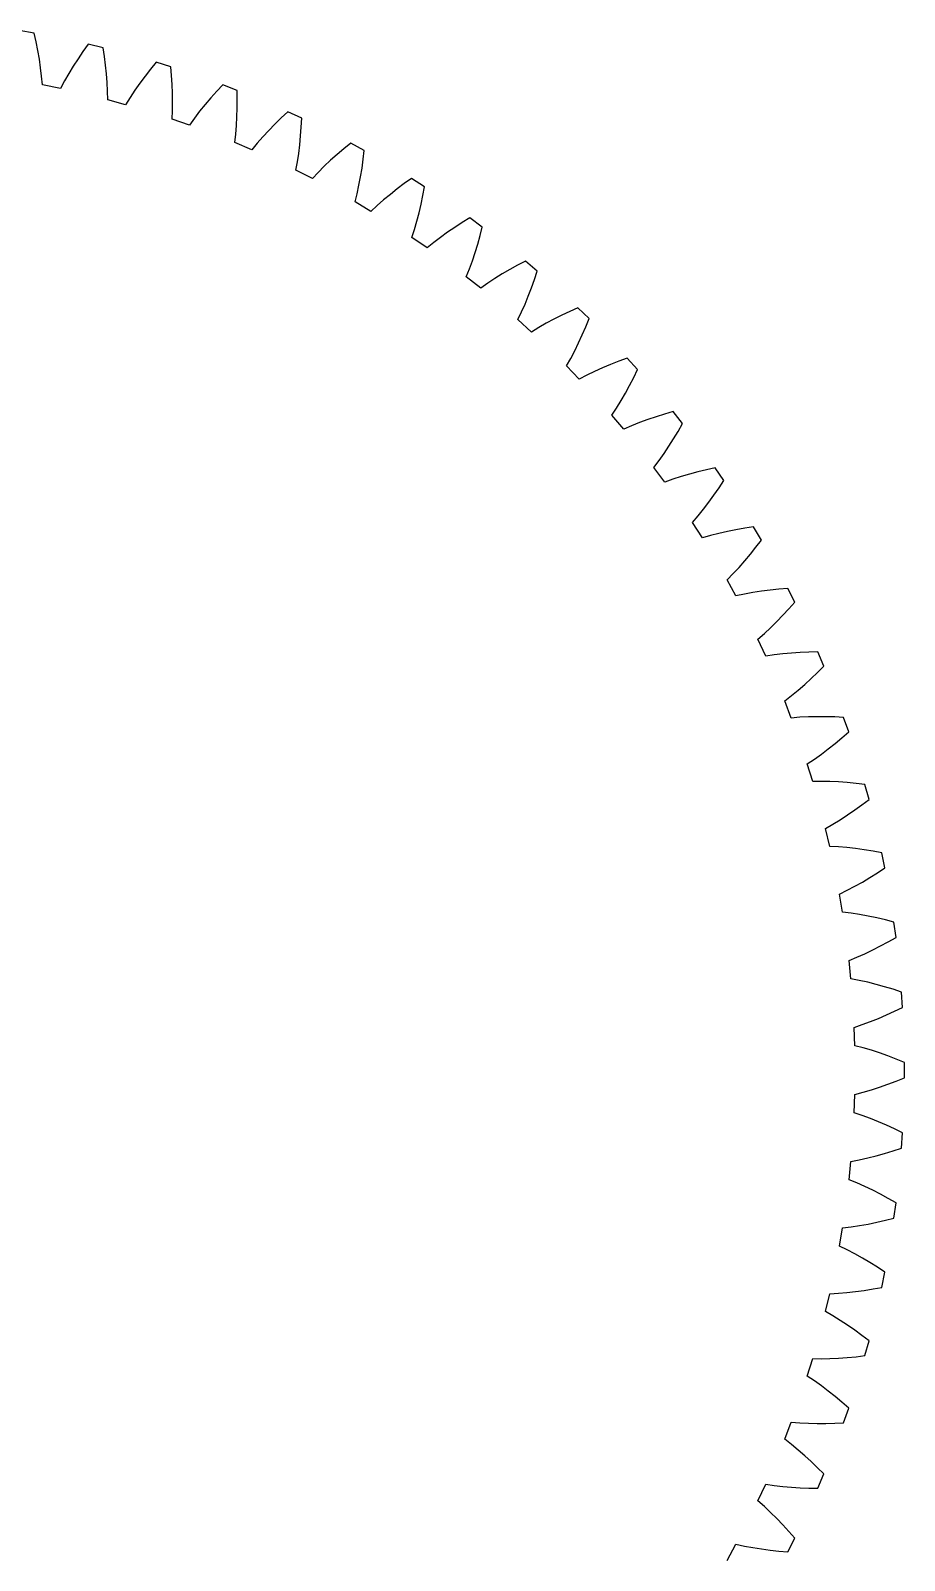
# Model space of a CAD drawing. Header units: millimetres. Extents: x -30 to 167, y -46 to 88.
# Drawn here: x 4.08 to 24, y -11.18 to 23.69 of the extents above; entities that cross this region are included whole.
import ezdxf

# ---------------------------------------------------------------- set-up
doc = ezdxf.new("R2010")
doc.units = ezdxf.units.MM
doc.linetypes.add('DASHED', pattern=[1.524, 1.27, -0.254])
doc.layers.add('HIDDEN', color=8, linetype='DASHED')
doc.layers.add('VISIBLE', color=7, linetype='CONTINUOUS')

msp = doc.modelspace()

# ---------------------------------------------------------------- linework, layer by layer
at = {"layer": 'HIDDEN'}
for points in [[(4.16508, 23.63582), (3.81851, 23.69428)], [(4.20879, 23.4376), (4.16508, 23.63582)], [(4.24767, 23.24001), (4.20879, 23.4376)], [(5.39259, 23.38632), (5.27497, 23.22089)], [(5.73448, 23.30484), (5.39259, 23.38632)], [(4.28155, 23.04311), (4.24767, 23.24001)], [(4.31019, 22.84699), (4.28155, 23.04311)], [(5.16203, 23.05415), (5.05398, 22.8861)], [(5.27497, 23.22089), (5.16203, 23.05415)], [(5.76485, 23.10415), (5.73448, 23.30484)], [(5.79045, 22.9044), (5.76485, 23.10415)], [(4.3333, 22.65174), (4.31019, 22.84699)], [(4.95104, 22.71673), (4.85354, 22.546)], [(5.05398, 22.8861), (4.95104, 22.71673)], [(5.8111, 22.70567), (5.79045, 22.9044)], [(5.82657, 22.50808), (5.8111, 22.70567)], [(6.81418, 22.81671), (6.69035, 22.65789)], [(6.94258, 22.97391), (6.81418, 22.81671)], [(7.27827, 22.86978), (6.94258, 22.97391)], [(7.29516, 22.66751), (7.27827, 22.86978)], [(7.30736, 22.46649), (7.29516, 22.66751)], [(4.35051, 22.45749), (4.3333, 22.65174)], [(4.76187, 22.37387), (4.35051, 22.45749)], [(4.85354, 22.546), (4.76187, 22.37387)], [(5.8366, 22.31172), (5.82657, 22.50808)], [(6.4573, 22.3353), (6.34861, 22.17147)], [(6.57131, 22.49743), (6.4573, 22.3353)], [(6.69035, 22.65789), (6.57131, 22.49743)], [(7.31469, 22.26683), (7.30736, 22.46649)], [(8.46156, 22.45889), (8.32295, 22.31062)], [(8.78955, 22.33257), (8.46156, 22.45889)], [(8.79289, 22.12962), (8.78955, 22.33257)], [(5.84079, 22.11675), (5.8366, 22.31172)], [(6.24564, 22.00585), (5.84079, 22.11675)], [(6.34861, 22.17147), (6.24564, 22.00585)], [(7.31382, 21.87206), (7.31694, 22.06864)], [(7.31694, 22.06864), (7.31469, 22.26683)], [(8.0593, 22.00827), (7.93471, 21.85413)], [(8.18879, 22.16042), (8.0593, 22.00827)], [(8.32295, 22.31062), (8.18879, 22.16042)], [(8.79164, 21.92824), (8.79289, 22.12962)], [(7.30498, 21.67724), (7.31382, 21.87206)], [(7.70153, 21.53955), (7.30498, 21.67724)], [(7.81532, 21.69792), (7.70153, 21.53955)], [(7.93471, 21.85413), (7.81532, 21.69792)], [(8.77462, 21.53064), (8.78562, 21.72854)], [(8.78562, 21.72854), (8.79164, 21.92824)], [(9.79455, 21.70489), (9.65066, 21.56398)], [(9.94276, 21.84357), (9.79455, 21.70489)], [(10.26157, 21.69563), (9.94276, 21.84357)], [(10.25135, 21.4929), (10.26157, 21.69563)], [(8.73655, 21.14092), (8.75838, 21.33471)], [(8.75838, 21.33471), (8.77462, 21.53064)], [(9.37669, 21.27534), (9.24713, 21.12746)], [(9.51129, 21.42082), (9.37669, 21.27534)], [(9.65066, 21.56398), (9.51129, 21.42082)], [(10.2173, 21.0932), (10.23665, 21.29206)], [(10.23665, 21.29206), (10.25135, 21.4929)], [(9.12301, 20.97704), (8.73655, 21.14092)], [(9.24713, 21.12746), (9.12301, 20.97704)], [(10.19311, 20.89648), (10.2173, 21.0932)], [(11.2224, 21.00221), (11.06942, 20.87124)], [(11.37954, 21.13069), (11.2224, 21.00221)], [(11.68776, 20.96178), (11.37954, 21.13069)], [(11.66403, 20.76019), (11.68776, 20.96178)], [(10.12909, 20.51017), (10.16382, 20.70207)], [(10.16382, 20.70207), (10.19311, 20.89648)], [(10.77678, 20.60154), (10.63764, 20.46264)], [(10.92081, 20.7377), (10.77678, 20.60154)], [(11.06942, 20.87124), (10.92081, 20.7377)], [(11.63594, 20.56078), (11.66403, 20.76019)], [(10.50375, 20.32085), (10.12909, 20.51017)], [(10.63764, 20.46264), (10.50375, 20.32085)], [(11.56608, 20.16899), (11.60336, 20.36366)], [(11.60336, 20.36366), (11.63594, 20.56078)], [(12.76551, 20.32343), (12.60013, 20.20574)], [(13.06176, 20.13431), (12.76551, 20.32343)], [(11.4764, 19.78782), (11.52387, 19.97697)], [(11.52387, 19.97697), (11.56608, 20.16899)], [(12.28155, 19.96196), (12.12875, 19.83572)], [(12.43875, 20.08527), (12.28155, 19.96196)], [(12.60013, 20.20574), (12.43875, 20.08527)], [(12.98327, 19.73767), (13.02461, 19.93476)], [(13.02461, 19.93476), (13.06176, 20.13431)], [(11.83758, 19.5739), (11.4764, 19.78782)], [(11.98064, 19.70643), (11.83758, 19.5739)], [(12.12875, 19.83572), (11.98064, 19.70643)], [(12.88739, 19.35142), (12.93759, 19.54316)], [(12.93759, 19.54316), (12.98327, 19.73767)], [(12.83245, 19.16265), (12.88739, 19.35142)], [(13.75252, 19.2096), (13.58743, 19.09707)], [(13.92159, 19.31902), (13.75252, 19.2096)], [(14.09445, 19.42541), (13.92159, 19.31902)], [(14.37741, 19.21692), (14.09445, 19.42541)], [(14.32702, 19.0203), (14.37741, 19.21692)], [(12.77246, 18.97709), (12.83245, 19.16265)], [(13.11853, 18.73952), (12.77246, 18.97709)], [(13.27013, 18.8622), (13.11853, 18.73952)], [(13.42654, 18.98132), (13.27013, 18.8622)], [(13.58743, 19.09707), (13.42654, 18.98132)], [(14.2726, 18.8264), (14.32702, 19.0203)], [(14.15115, 18.44743), (14.21404, 18.63539)], [(14.21404, 18.63539), (14.2726, 18.8264)], [(14.01146, 18.08161), (14.08372, 18.26274)], [(14.08372, 18.26274), (14.15115, 18.44743)], [(14.83263, 18.14688), (14.66437, 18.04214)], [(15.00487, 18.24814), (14.83263, 18.14688)], [(15.18087, 18.34602), (15.00487, 18.24814)], [(15.36045, 18.44062), (15.18087, 18.34602)], [(15.62885, 18.2137), (15.36045, 18.44062)], [(15.56544, 18.02088), (15.62885, 18.2137)], [(14.3409, 17.82145), (14.01146, 18.08161)], [(14.50035, 17.93373), (14.3409, 17.82145)], [(14.66437, 18.04214), (14.50035, 17.93373)], [(15.427, 17.64438), (15.4982, 17.83106)], [(15.4982, 17.83106), (15.56544, 18.02088)], [(15.27209, 17.28127), (15.3517, 17.46104)], [(15.3517, 17.46104), (15.427, 17.64438)], [(15.18789, 17.10537), (15.27209, 17.28127)], [(15.49922, 16.82379), (15.18789, 17.10537)], [(16.01159, 17.11565), (15.83671, 17.02237)], [(16.1902, 17.20517), (16.01159, 17.11565)], [(16.37235, 17.29108), (16.1902, 17.20517)], [(16.55785, 17.37348), (16.37235, 17.29108)], [(16.81049, 17.12914), (16.55785, 17.37348)], [(16.73434, 16.94098), (16.81049, 17.12914)], [(15.66581, 16.92517), (15.49922, 16.82379)], [(15.83671, 17.02237), (15.66581, 16.92517)], [(16.57106, 16.57457), (16.65457, 16.75607)], [(16.65457, 16.75607), (16.73434, 16.94098)], [(16.39224, 16.22262), (16.48368, 16.39667)], [(16.48368, 16.39667), (16.57106, 16.57457)], [(16.29649, 16.05273), (16.39224, 16.22262)], [(16.58831, 15.75099), (16.29649, 16.05273)], [(17.30323, 16.08537), (17.11903, 16.00797)], [(17.4907, 16.15891), (17.30323, 16.08537)], [(17.68129, 16.22874), (17.4907, 16.15891)], [(17.91705, 15.96807), (17.68129, 16.22874)], [(16.7613, 15.84101), (16.58831, 15.75099)], [(16.93831, 15.92658), (16.7613, 15.84101)], [(17.11903, 16.00797), (16.93831, 15.92658)], [(17.73656, 15.60625), (17.82851, 15.78542)], [(17.82851, 15.78542), (17.91705, 15.96807)], [(17.54205, 15.25906), (17.64112, 15.43073)], [(17.64112, 15.43073), (17.73656, 15.60625)], [(17.3323, 14.9284), (17.43919, 15.09151)], [(17.43919, 15.09151), (17.54205, 15.25906)], [(18.72577, 15.01151), (18.53094, 14.95458)], [(18.94359, 14.73568), (18.72577, 15.01151)], [(17.60332, 14.60783), (17.3323, 14.9284)], [(17.78194, 14.6861), (17.60332, 14.60783)], [(17.96426, 14.75966), (17.78194, 14.6861)], [(18.15002, 14.8288), (17.96426, 14.75966)], [(18.33897, 14.89372), (18.15002, 14.8288)], [(18.53094, 14.95458), (18.33897, 14.89372)], [(18.84304, 14.55936), (18.94359, 14.73568)], [(18.63238, 14.21797), (18.73933, 14.38673)], [(18.73933, 14.38673), (18.84304, 14.55936)], [(18.40825, 13.893), (18.52207, 14.05331)], [(18.52207, 14.05331), (18.63238, 14.21797)], [(18.2907, 13.73739), (18.40825, 13.893)], [(18.5397, 13.39944), (18.2907, 13.73739)], [(19.29281, 13.63555), (19.09994, 13.5834)], [(19.48841, 13.68345), (19.29281, 13.63555)], [(19.68661, 13.72725), (19.48841, 13.68345)], [(19.88552, 13.43748), (19.68661, 13.72725)], [(18.72315, 13.46561), (18.5397, 13.39944)], [(18.90999, 13.52682), (18.72315, 13.46561)], [(19.09994, 13.5834), (18.90999, 13.52682)], [(19.65842, 13.10295), (19.77342, 13.26827)], [(19.77342, 13.26827), (19.88552, 13.43748)], [(19.41937, 12.78479), (19.54043, 12.94172)], [(19.54043, 12.94172), (19.65842, 13.10295)], [(19.16741, 12.48503), (19.29509, 12.63244)], [(19.29509, 12.63244), (19.41937, 12.78479)], [(19.39329, 12.1312), (19.16741, 12.48503)], [(19.77125, 12.23357), (19.58074, 12.18497)], [(19.96456, 12.27733), (19.77125, 12.23357)], [(20.16048, 12.31648), (19.96456, 12.27733)], [(20.35885, 12.35121), (20.16048, 12.31648)], [(20.55953, 12.38167), (20.35885, 12.35121)], [(20.73864, 12.07927), (20.55953, 12.38167)], [(19.58074, 12.18497), (19.39329, 12.1312)], [(20.4897, 11.76065), (20.61549, 11.91792)], [(20.61549, 11.91792), (20.73864, 12.07927)], [(20.22993, 11.45917), (20.3612, 11.60766)], [(20.3612, 11.60766), (20.4897, 11.76065)], [(19.95852, 11.17691), (20.09575, 11.31546)], [(20.16025, 10.80878), (19.95852, 11.17691)], [(20.09575, 11.31546), (20.22993, 11.45917)], [(20.35088, 10.84991), (20.16025, 10.80878)], [(20.54421, 10.88568), (20.35088, 10.84991)], [(20.74001, 10.91643), (20.54421, 10.88568)], [(20.93811, 10.94241), (20.74001, 10.91643)], [(21.13835, 10.96381), (20.93811, 10.94241)], [(21.34062, 10.9808), (21.13835, 10.96381)], [(21.49914, 10.66711), (21.34062, 10.9808)], [(21.22947, 10.36583), (21.36548, 10.51434)], [(21.36548, 10.51434), (21.49914, 10.66711)], [(20.95014, 10.08237), (21.09104, 10.22176)], [(21.09104, 10.22176), (21.22947, 10.36583)], [(20.66048, 9.81886), (20.80667, 9.94794)], [(20.83718, 9.43809), (20.66048, 9.81886)], [(20.80667, 9.94794), (20.95014, 10.08237)], [(21.03013, 9.46639), (20.83718, 9.43809)], [(21.22542, 9.48917), (21.03013, 9.46639)], [(21.42283, 9.50677), (21.22542, 9.48917)], [(21.62222, 9.51946), (21.42283, 9.50677)], [(21.82345, 9.52744), (21.62222, 9.51946)], [(22.0264, 9.53088), (21.82345, 9.52744)], [(22.16361, 9.2073), (22.0264, 9.53088)], [(22.02005, 9.06381), (22.16361, 9.2073)], [(21.57678, 8.66054), (21.72668, 8.79021)], [(21.72668, 8.79021), (21.87442, 8.92471)], [(21.87442, 8.92471), (22.02005, 9.06381)], [(21.27017, 8.41697), (21.42465, 8.53599)], [(21.42104, 8.02524), (21.27017, 8.41697)], [(21.42465, 8.53599), (21.57678, 8.66054)], [(21.61545, 8.04059), (21.42104, 8.02524)], [(21.81182, 8.05027), (21.61545, 8.04059)], [(22.00998, 8.05465), (21.81182, 8.05027)], [(22.20977, 8.054), (22.00998, 8.05465)], [(22.41108, 8.04852), (22.20977, 8.054)], [(22.61381, 8.0384), (22.41108, 8.04852)], [(22.7291, 7.70637), (22.61381, 8.0384)], [(22.57627, 7.57279), (22.7291, 7.70637)], [(22.26528, 7.31939), (22.42167, 7.44373)], [(22.42167, 7.44373), (22.57627, 7.57279)], [(21.78487, 6.97748), (21.94695, 7.08592)], [(21.90923, 6.57656), (21.78487, 6.97748)], [(21.94695, 7.08592), (22.10706, 7.20002)], [(22.10706, 7.20002), (22.26528, 7.31939)], [(22.10424, 6.57888), (21.90923, 6.57656)], [(22.30081, 6.57543), (22.10424, 6.57888)], [(22.49882, 6.56656), (22.30081, 6.57543)], [(22.69812, 6.55256), (22.49882, 6.56656)], [(22.89861, 6.53365), (22.69812, 6.55256)], [(23.10021, 6.51001), (22.89861, 6.53365)], [(23.19307, 6.17103), (23.10021, 6.51001)], [(22.70444, 5.81589), (22.86879, 5.9295)], [(22.86879, 5.9295), (23.03166, 6.04795)], [(23.03166, 6.04795), (23.19307, 6.17103)], [(22.20226, 5.50683), (22.37123, 5.60421)], [(22.37123, 5.60421), (22.5386, 5.70736)], [(22.5386, 5.70736), (22.70444, 5.81589)], [(22.29957, 5.09849), (22.20226, 5.50683)], [(22.49429, 5.08779), (22.29957, 5.09849)], [(22.6902, 5.07121), (22.49429, 5.08779)], [(22.88717, 5.04914), (22.6902, 5.07121)], [(23.08509, 5.02186), (22.88717, 5.04914)], [(23.28388, 4.9896), (23.08509, 5.02186)], [(23.48345, 4.95255), (23.28388, 4.9896)], [(23.55345, 4.60812), (23.48345, 4.95255)], [(23.38419, 4.4961), (23.55345, 4.60812)], [(22.69559, 4.09746), (22.86948, 4.1892)], [(22.86948, 4.1892), (23.0422, 4.28642)], [(23.0422, 4.28642), (23.21377, 4.3888)], [(23.21377, 4.3888), (23.38419, 4.4961)], [(22.5205, 4.01159), (22.69559, 4.09746)], [(22.59032, 3.59766), (22.5205, 4.01159)], [(22.78389, 3.57398), (22.59032, 3.59766)], [(22.97825, 3.54435), (22.78389, 3.57398)], [(23.17331, 3.50917), (22.97825, 3.54435)], [(23.36896, 3.46873), (23.17331, 3.50917)], [(23.56515, 3.42327), (23.36896, 3.46873)], [(23.7618, 3.37297), (23.56515, 3.42327)], [(23.80865, 3.02463), (23.7618, 3.37297)], [(23.27705, 2.73779), (23.45507, 2.82849)], [(23.45507, 2.82849), (23.63227, 2.92417)], [(23.63227, 2.92417), (23.80865, 3.02463)], [(22.73815, 2.49843), (22.91859, 2.57241)], [(22.78017, 2.08076), (22.73815, 2.49843)], [(22.91859, 2.57241), (23.09822, 2.65233)], [(23.09822, 2.65233), (23.27705, 2.73779)], [(22.97173, 2.0442), (22.78017, 2.08076)], [(23.16368, 2.00166), (22.97173, 2.0442)], [(23.35594, 1.95353), (23.16368, 2.00166)], [(23.54846, 1.90011), (23.35594, 1.95353)], [(23.74118, 1.84165), (23.54846, 1.90011)], [(23.93403, 1.77832), (23.74118, 1.84165)], [(23.9575, 1.42764), (23.93403, 1.77832)], [(23.77481, 1.33918), (23.9575, 1.42764)], [(23.03922, 1.03587), (23.22379, 1.10362)], [(23.22379, 1.10362), (23.40793, 1.17694)], [(23.40793, 1.17694), (23.59161, 1.25554)], [(23.59161, 1.25554), (23.77481, 1.33918)], [(22.85425, 0.9741), (23.03922, 1.03587)], [(22.86828, 0.55457), (22.85425, 0.9741)], [(23.05696, 0.50529), (22.86828, 0.55457)], [(23.24564, 0.45002), (23.05696, 0.50529)], [(23.43427, 0.38916), (23.24564, 0.45002)], [(23.62279, 0.323), (23.43427, 0.38916)], [(23.81117, 0.2518), (23.62279, 0.323)], [(23.99936, 0.17573), (23.81117, 0.2518)], [(23.99936, -0.17573), (23.99936, 0.17573)], [(23.43427, -0.38916), (23.62279, -0.323)], [(23.62279, -0.323), (23.81117, -0.2518)], [(23.81117, -0.2518), (23.99936, -0.17573)], [(22.85425, -0.9741), (22.86828, -0.55457)], [(22.86828, -0.55457), (23.05696, -0.50529)], [(23.05696, -0.50529), (23.24564, -0.45002)], [(23.24564, -0.45002), (23.43427, -0.38916)], [(23.03922, -1.03587), (22.85425, -0.9741)], [(23.22379, -1.10362), (23.03922, -1.03587)], [(23.40793, -1.17694), (23.22379, -1.10362)], [(23.59161, -1.25554), (23.40793, -1.17694)], [(23.77481, -1.33918), (23.59161, -1.25554)], [(23.9575, -1.42764), (23.77481, -1.33918)], [(23.93403, -1.77832), (23.9575, -1.42764)], [(22.73815, -2.49843), (22.78017, -2.08076)], [(22.78017, -2.08076), (22.97173, -2.0442)], [(22.97173, -2.0442), (23.16368, -2.00166)], [(23.16368, -2.00166), (23.35594, -1.95353)], [(23.35594, -1.95353), (23.54846, -1.90011)], [(23.54846, -1.90011), (23.74118, -1.84165)], [(23.74118, -1.84165), (23.93403, -1.77832)], [(22.91859, -2.57241), (22.73815, -2.49843)], [(23.09822, -2.65233), (22.91859, -2.57241)], [(23.27705, -2.73779), (23.09822, -2.65233)], [(23.45507, -2.82849), (23.27705, -2.73779)], [(23.63227, -2.92417), (23.45507, -2.82849)], [(23.80865, -3.02463), (23.63227, -2.92417)], [(23.7618, -3.37297), (23.80865, -3.02463)], [(23.17331, -3.50917), (23.36896, -3.46873)], [(23.36896, -3.46873), (23.56515, -3.42327)], [(23.56515, -3.42327), (23.7618, -3.37297)], [(22.5205, -4.01159), (22.59032, -3.59766)], [(22.59032, -3.59766), (22.78389, -3.57398)], [(22.78389, -3.57398), (22.97825, -3.54435)], [(22.97825, -3.54435), (23.17331, -3.50917)], [(22.69559, -4.09746), (22.5205, -4.01159)], [(22.86948, -4.1892), (22.69559, -4.09746)], [(23.0422, -4.28642), (22.86948, -4.1892)], [(23.21377, -4.3888), (23.0422, -4.28642)], [(23.38419, -4.4961), (23.21377, -4.3888)], [(23.55345, -4.60812), (23.38419, -4.4961)], [(23.48345, -4.95255), (23.55345, -4.60812)], [(22.20226, -5.50683), (22.29957, -5.09849)], [(22.29957, -5.09849), (22.49429, -5.08779)], [(22.49429, -5.08779), (22.6902, -5.07121)], [(22.6902, -5.07121), (22.88717, -5.04914)], [(22.88717, -5.04914), (23.08509, -5.02186)], [(23.08509, -5.02186), (23.28388, -4.9896)], [(23.28388, -4.9896), (23.48345, -4.95255)], [(22.37123, -5.60421), (22.20226, -5.50683)], [(22.5386, -5.70736), (22.37123, -5.60421)], [(22.70444, -5.81589), (22.5386, -5.70736)], [(22.86879, -5.9295), (22.70444, -5.81589)], [(23.03166, -6.04795), (22.86879, -5.9295)], [(23.19307, -6.17103), (23.03166, -6.04795)], [(23.10021, -6.51001), (23.19307, -6.17103)], [(21.78487, -6.97748), (21.90923, -6.57656)], [(21.90923, -6.57656), (22.10424, -6.57888)], [(22.10424, -6.57888), (22.30081, -6.57543)], [(22.30081, -6.57543), (22.49882, -6.56656)], [(22.49882, -6.56656), (22.69812, -6.55256)], [(22.69812, -6.55256), (22.89861, -6.53365)], [(22.89861, -6.53365), (23.10021, -6.51001)], [(21.94695, -7.08592), (21.78487, -6.97748)], [(22.10706, -7.20002), (21.94695, -7.08592)], [(22.26528, -7.31939), (22.10706, -7.20002)], [(22.42167, -7.44373), (22.26528, -7.31939)], [(22.57627, -7.57279), (22.42167, -7.44373)], [(22.7291, -7.70637), (22.57627, -7.57279)], [(22.61381, -8.0384), (22.7291, -7.70637)], [(21.27017, -8.41697), (21.42104, -8.02524)], [(21.42104, -8.02524), (21.61545, -8.04059)], [(21.61545, -8.04059), (21.81182, -8.05027)], [(21.81182, -8.05027), (22.00998, -8.05465)], [(22.00998, -8.05465), (22.20977, -8.054)], [(22.20977, -8.054), (22.41108, -8.04852)], [(22.41108, -8.04852), (22.61381, -8.0384)], [(21.42465, -8.53599), (21.27017, -8.41697)], [(21.57678, -8.66054), (21.42465, -8.53599)], [(21.72668, -8.79021), (21.57678, -8.66054)], [(21.87442, -8.92471), (21.72668, -8.79021)], [(22.02005, -9.06381), (21.87442, -8.92471)], [(22.16361, -9.2073), (22.02005, -9.06381)], [(22.0264, -9.53088), (22.16361, -9.2073)], [(20.66048, -9.81886), (20.83718, -9.43809)], [(20.83718, -9.43809), (21.03013, -9.46639)], [(21.03013, -9.46639), (21.22542, -9.48917)], [(21.22542, -9.48917), (21.42283, -9.50677)], [(21.42283, -9.50677), (21.62222, -9.51946)], [(21.62222, -9.51946), (21.82345, -9.52744)], [(21.82345, -9.52744), (22.0264, -9.53088)], [(20.80667, -9.94794), (20.66048, -9.81886)], [(20.95014, -10.08237), (20.80667, -9.94794)], [(21.09104, -10.22176), (20.95014, -10.08237)], [(21.22947, -10.36583), (21.09104, -10.22176)], [(21.36548, -10.51434), (21.22947, -10.36583)], [(19.95852, -11.17691), (20.16025, -10.80878)], [(20.16025, -10.80878), (20.35088, -10.84991)], [(21.34062, -10.9808), (21.49914, -10.66711)], [(21.49914, -10.66711), (21.36548, -10.51434)], [(20.35088, -10.84991), (20.54421, -10.88568)], [(20.54421, -10.88568), (20.74001, -10.91643)], [(20.74001, -10.91643), (20.93811, -10.94241)], [(20.93811, -10.94241), (21.13835, -10.96381)], [(21.13835, -10.96381), (21.34062, -10.9808)]]:
    msp.add_lwpolyline(points, dxfattribs=at)
at = {"layer": 'VISIBLE'}
for points in [[(4.16508, 23.63582), (3.81851, 23.69428)], [(4.20879, 23.4376), (4.16508, 23.63582)], [(4.24767, 23.24001), (4.20879, 23.4376)], [(5.39259, 23.38632), (5.27497, 23.22089)], [(5.73448, 23.30484), (5.39259, 23.38632)], [(4.28155, 23.04311), (4.24767, 23.24001)], [(4.31019, 22.84699), (4.28155, 23.04311)], [(5.16203, 23.05415), (5.05398, 22.8861)], [(5.27497, 23.22089), (5.16203, 23.05415)], [(5.76485, 23.10415), (5.73448, 23.30484)], [(5.79045, 22.9044), (5.76485, 23.10415)], [(4.3333, 22.65174), (4.31019, 22.84699)], [(4.95104, 22.71673), (4.85354, 22.546)], [(5.05398, 22.8861), (4.95104, 22.71673)], [(5.8111, 22.70567), (5.79045, 22.9044)], [(5.82657, 22.50808), (5.8111, 22.70567)], [(6.81418, 22.81671), (6.69035, 22.65789)], [(6.94258, 22.97391), (6.81418, 22.81671)], [(7.27827, 22.86978), (6.94258, 22.97391)], [(7.29516, 22.66751), (7.27827, 22.86978)], [(7.30736, 22.46649), (7.29516, 22.66751)], [(4.35051, 22.45749), (4.3333, 22.65174)], [(4.76187, 22.37387), (4.35051, 22.45749)], [(4.85354, 22.546), (4.76187, 22.37387)], [(5.8366, 22.31172), (5.82657, 22.50808)], [(6.4573, 22.3353), (6.34861, 22.17147)], [(6.57131, 22.49743), (6.4573, 22.3353)], [(6.69035, 22.65789), (6.57131, 22.49743)], [(7.31469, 22.26683), (7.30736, 22.46649)], [(8.46156, 22.45889), (8.32295, 22.31062)], [(8.78955, 22.33257), (8.46156, 22.45889)], [(8.79289, 22.12962), (8.78955, 22.33257)], [(5.84079, 22.11675), (5.8366, 22.31172)], [(6.24564, 22.00585), (5.84079, 22.11675)], [(6.34861, 22.17147), (6.24564, 22.00585)], [(7.31382, 21.87206), (7.31694, 22.06864)], [(7.31694, 22.06864), (7.31469, 22.26683)], [(8.0593, 22.00827), (7.93471, 21.85413)], [(8.18879, 22.16042), (8.0593, 22.00827)], [(8.32295, 22.31062), (8.18879, 22.16042)], [(8.79164, 21.92824), (8.79289, 22.12962)], [(7.30498, 21.67724), (7.31382, 21.87206)], [(7.70153, 21.53955), (7.30498, 21.67724)], [(7.81532, 21.69792), (7.70153, 21.53955)], [(7.93471, 21.85413), (7.81532, 21.69792)], [(8.77462, 21.53064), (8.78562, 21.72854)], [(8.78562, 21.72854), (8.79164, 21.92824)], [(9.79455, 21.70489), (9.65066, 21.56398)], [(9.94276, 21.84357), (9.79455, 21.70489)], [(10.26157, 21.69563), (9.94276, 21.84357)], [(10.25135, 21.4929), (10.26157, 21.69563)], [(8.73655, 21.14092), (8.75838, 21.33471)], [(8.75838, 21.33471), (8.77462, 21.53064)], [(9.37669, 21.27534), (9.24713, 21.12746)], [(9.51129, 21.42082), (9.37669, 21.27534)], [(9.65066, 21.56398), (9.51129, 21.42082)], [(10.2173, 21.0932), (10.23665, 21.29206)], [(10.23665, 21.29206), (10.25135, 21.4929)], [(9.12301, 20.97704), (8.73655, 21.14092)], [(9.24713, 21.12746), (9.12301, 20.97704)], [(10.19311, 20.89648), (10.2173, 21.0932)], [(11.2224, 21.00221), (11.06942, 20.87124)], [(11.37954, 21.13069), (11.2224, 21.00221)], [(11.68776, 20.96178), (11.37954, 21.13069)], [(11.66403, 20.76019), (11.68776, 20.96178)], [(10.12909, 20.51017), (10.16382, 20.70207)], [(10.16382, 20.70207), (10.19311, 20.89648)], [(10.77678, 20.60154), (10.63764, 20.46264)], [(10.92081, 20.7377), (10.77678, 20.60154)], [(11.06942, 20.87124), (10.92081, 20.7377)], [(11.63594, 20.56078), (11.66403, 20.76019)], [(10.50375, 20.32085), (10.12909, 20.51017)], [(10.63764, 20.46264), (10.50375, 20.32085)], [(11.56608, 20.16899), (11.60336, 20.36366)], [(11.60336, 20.36366), (11.63594, 20.56078)], [(12.76551, 20.32343), (12.60013, 20.20574)], [(13.06176, 20.13431), (12.76551, 20.32343)], [(11.4764, 19.78782), (11.52387, 19.97697)], [(11.52387, 19.97697), (11.56608, 20.16899)], [(12.28155, 19.96196), (12.12875, 19.83572)], [(12.43875, 20.08527), (12.28155, 19.96196)], [(12.60013, 20.20574), (12.43875, 20.08527)], [(12.98327, 19.73767), (13.02461, 19.93476)], [(13.02461, 19.93476), (13.06176, 20.13431)], [(11.83758, 19.5739), (11.4764, 19.78782)], [(11.98064, 19.70643), (11.83758, 19.5739)], [(12.12875, 19.83572), (11.98064, 19.70643)], [(12.88739, 19.35142), (12.93759, 19.54316)], [(12.93759, 19.54316), (12.98327, 19.73767)], [(12.83245, 19.16265), (12.88739, 19.35142)], [(13.75252, 19.2096), (13.58743, 19.09707)], [(13.92159, 19.31902), (13.75252, 19.2096)], [(14.09445, 19.42541), (13.92159, 19.31902)], [(14.37741, 19.21692), (14.09445, 19.42541)], [(14.32702, 19.0203), (14.37741, 19.21692)], [(12.77246, 18.97709), (12.83245, 19.16265)], [(13.11853, 18.73952), (12.77246, 18.97709)], [(13.27013, 18.8622), (13.11853, 18.73952)], [(13.42654, 18.98132), (13.27013, 18.8622)], [(13.58743, 19.09707), (13.42654, 18.98132)], [(14.2726, 18.8264), (14.32702, 19.0203)], [(14.15115, 18.44743), (14.21404, 18.63539)], [(14.21404, 18.63539), (14.2726, 18.8264)], [(14.01146, 18.08161), (14.08372, 18.26274)], [(14.08372, 18.26274), (14.15115, 18.44743)], [(14.83263, 18.14688), (14.66437, 18.04214)], [(15.00487, 18.24814), (14.83263, 18.14688)], [(15.18087, 18.34602), (15.00487, 18.24814)], [(15.36045, 18.44062), (15.18087, 18.34602)], [(15.62885, 18.2137), (15.36045, 18.44062)], [(15.56544, 18.02088), (15.62885, 18.2137)], [(14.3409, 17.82145), (14.01146, 18.08161)], [(14.50035, 17.93373), (14.3409, 17.82145)], [(14.66437, 18.04214), (14.50035, 17.93373)], [(15.427, 17.64438), (15.4982, 17.83106)], [(15.4982, 17.83106), (15.56544, 18.02088)], [(15.27209, 17.28127), (15.3517, 17.46104)], [(15.3517, 17.46104), (15.427, 17.64438)], [(15.18789, 17.10537), (15.27209, 17.28127)], [(15.49922, 16.82379), (15.18789, 17.10537)], [(16.01159, 17.11565), (15.83671, 17.02237)], [(16.1902, 17.20517), (16.01159, 17.11565)], [(16.37235, 17.29108), (16.1902, 17.20517)], [(16.55785, 17.37348), (16.37235, 17.29108)], [(16.81049, 17.12914), (16.55785, 17.37348)], [(16.73434, 16.94098), (16.81049, 17.12914)], [(15.66581, 16.92517), (15.49922, 16.82379)], [(15.83671, 17.02237), (15.66581, 16.92517)], [(16.57106, 16.57457), (16.65457, 16.75607)], [(16.65457, 16.75607), (16.73434, 16.94098)], [(16.39224, 16.22262), (16.48368, 16.39667)], [(16.48368, 16.39667), (16.57106, 16.57457)], [(16.29649, 16.05273), (16.39224, 16.22262)], [(16.58831, 15.75099), (16.29649, 16.05273)], [(17.30323, 16.08537), (17.11903, 16.00797)], [(17.4907, 16.15891), (17.30323, 16.08537)], [(17.68129, 16.22874), (17.4907, 16.15891)], [(17.91705, 15.96807), (17.68129, 16.22874)], [(16.7613, 15.84101), (16.58831, 15.75099)], [(16.93831, 15.92658), (16.7613, 15.84101)], [(17.11903, 16.00797), (16.93831, 15.92658)], [(17.73656, 15.60625), (17.82851, 15.78542)], [(17.82851, 15.78542), (17.91705, 15.96807)], [(17.54205, 15.25906), (17.64112, 15.43073)], [(17.64112, 15.43073), (17.73656, 15.60625)], [(17.3323, 14.9284), (17.43919, 15.09151)], [(17.43919, 15.09151), (17.54205, 15.25906)], [(18.72577, 15.01151), (18.53094, 14.95458)], [(18.94359, 14.73568), (18.72577, 15.01151)], [(17.60332, 14.60783), (17.3323, 14.9284)], [(17.78194, 14.6861), (17.60332, 14.60783)], [(17.96426, 14.75966), (17.78194, 14.6861)], [(18.15002, 14.8288), (17.96426, 14.75966)], [(18.33897, 14.89372), (18.15002, 14.8288)], [(18.53094, 14.95458), (18.33897, 14.89372)], [(18.84304, 14.55936), (18.94359, 14.73568)], [(18.63238, 14.21797), (18.73933, 14.38673)], [(18.73933, 14.38673), (18.84304, 14.55936)], [(18.40825, 13.893), (18.52207, 14.05331)], [(18.52207, 14.05331), (18.63238, 14.21797)], [(18.2907, 13.73739), (18.40825, 13.893)], [(18.5397, 13.39944), (18.2907, 13.73739)], [(19.29281, 13.63555), (19.09994, 13.5834)], [(19.48841, 13.68345), (19.29281, 13.63555)], [(19.68661, 13.72725), (19.48841, 13.68345)], [(19.88552, 13.43748), (19.68661, 13.72725)], [(18.72315, 13.46561), (18.5397, 13.39944)], [(18.90999, 13.52682), (18.72315, 13.46561)], [(19.09994, 13.5834), (18.90999, 13.52682)], [(19.65842, 13.10295), (19.77342, 13.26827)], [(19.77342, 13.26827), (19.88552, 13.43748)], [(19.41937, 12.78479), (19.54043, 12.94172)], [(19.54043, 12.94172), (19.65842, 13.10295)], [(19.16741, 12.48503), (19.29509, 12.63244)], [(19.29509, 12.63244), (19.41937, 12.78479)], [(19.39329, 12.1312), (19.16741, 12.48503)], [(19.77125, 12.23357), (19.58074, 12.18497)], [(19.96456, 12.27733), (19.77125, 12.23357)], [(20.16048, 12.31648), (19.96456, 12.27733)], [(20.35885, 12.35121), (20.16048, 12.31648)], [(20.55953, 12.38167), (20.35885, 12.35121)], [(20.73864, 12.07927), (20.55953, 12.38167)], [(19.58074, 12.18497), (19.39329, 12.1312)], [(20.4897, 11.76065), (20.61549, 11.91792)], [(20.61549, 11.91792), (20.73864, 12.07927)], [(20.22993, 11.45917), (20.3612, 11.60766)], [(20.3612, 11.60766), (20.4897, 11.76065)], [(19.95852, 11.17691), (20.09575, 11.31546)], [(20.16025, 10.80878), (19.95852, 11.17691)], [(20.09575, 11.31546), (20.22993, 11.45917)], [(20.35088, 10.84991), (20.16025, 10.80878)], [(20.54421, 10.88568), (20.35088, 10.84991)], [(20.74001, 10.91643), (20.54421, 10.88568)], [(20.93811, 10.94241), (20.74001, 10.91643)], [(21.13835, 10.96381), (20.93811, 10.94241)], [(21.34062, 10.9808), (21.13835, 10.96381)], [(21.49914, 10.66711), (21.34062, 10.9808)], [(21.22947, 10.36583), (21.36548, 10.51434)], [(21.36548, 10.51434), (21.49914, 10.66711)], [(20.95014, 10.08237), (21.09104, 10.22176)], [(21.09104, 10.22176), (21.22947, 10.36583)], [(20.66048, 9.81886), (20.80667, 9.94794)], [(20.83718, 9.43809), (20.66048, 9.81886)], [(20.80667, 9.94794), (20.95014, 10.08237)], [(21.03013, 9.46639), (20.83718, 9.43809)], [(21.22542, 9.48917), (21.03013, 9.46639)], [(21.42283, 9.50677), (21.22542, 9.48917)], [(21.62222, 9.51946), (21.42283, 9.50677)], [(21.82345, 9.52744), (21.62222, 9.51946)], [(22.0264, 9.53088), (21.82345, 9.52744)], [(22.16361, 9.2073), (22.0264, 9.53088)], [(22.02005, 9.06381), (22.16361, 9.2073)], [(21.57678, 8.66054), (21.72668, 8.79021)], [(21.72668, 8.79021), (21.87442, 8.92471)], [(21.87442, 8.92471), (22.02005, 9.06381)], [(21.27017, 8.41697), (21.42465, 8.53599)], [(21.42104, 8.02524), (21.27017, 8.41697)], [(21.42465, 8.53599), (21.57678, 8.66054)], [(21.61545, 8.04059), (21.42104, 8.02524)], [(21.81182, 8.05027), (21.61545, 8.04059)], [(22.00998, 8.05465), (21.81182, 8.05027)], [(22.20977, 8.054), (22.00998, 8.05465)], [(22.41108, 8.04852), (22.20977, 8.054)], [(22.61381, 8.0384), (22.41108, 8.04852)], [(22.7291, 7.70637), (22.61381, 8.0384)], [(22.57627, 7.57279), (22.7291, 7.70637)], [(22.26528, 7.31939), (22.42167, 7.44373)], [(22.42167, 7.44373), (22.57627, 7.57279)], [(21.78487, 6.97748), (21.94695, 7.08592)], [(21.90923, 6.57656), (21.78487, 6.97748)], [(21.94695, 7.08592), (22.10706, 7.20002)], [(22.10706, 7.20002), (22.26528, 7.31939)], [(22.10424, 6.57888), (21.90923, 6.57656)], [(22.30081, 6.57543), (22.10424, 6.57888)], [(22.49882, 6.56656), (22.30081, 6.57543)], [(22.69812, 6.55256), (22.49882, 6.56656)], [(22.89861, 6.53365), (22.69812, 6.55256)], [(23.10021, 6.51001), (22.89861, 6.53365)], [(23.19307, 6.17103), (23.10021, 6.51001)], [(22.70444, 5.81589), (22.86879, 5.9295)], [(22.86879, 5.9295), (23.03166, 6.04795)], [(23.03166, 6.04795), (23.19307, 6.17103)], [(22.20226, 5.50683), (22.37123, 5.60421)], [(22.37123, 5.60421), (22.5386, 5.70736)], [(22.5386, 5.70736), (22.70444, 5.81589)], [(22.29957, 5.09849), (22.20226, 5.50683)], [(22.49429, 5.08779), (22.29957, 5.09849)], [(22.6902, 5.07121), (22.49429, 5.08779)], [(22.88717, 5.04914), (22.6902, 5.07121)], [(23.08509, 5.02186), (22.88717, 5.04914)], [(23.28388, 4.9896), (23.08509, 5.02186)], [(23.48345, 4.95255), (23.28388, 4.9896)], [(23.55345, 4.60812), (23.48345, 4.95255)], [(23.38419, 4.4961), (23.55345, 4.60812)], [(22.69559, 4.09746), (22.86948, 4.1892)], [(22.86948, 4.1892), (23.0422, 4.28642)], [(23.0422, 4.28642), (23.21377, 4.3888)], [(23.21377, 4.3888), (23.38419, 4.4961)], [(22.5205, 4.01159), (22.69559, 4.09746)], [(22.59032, 3.59766), (22.5205, 4.01159)], [(22.78389, 3.57398), (22.59032, 3.59766)], [(22.97825, 3.54435), (22.78389, 3.57398)], [(23.17331, 3.50917), (22.97825, 3.54435)], [(23.36896, 3.46873), (23.17331, 3.50917)], [(23.56515, 3.42327), (23.36896, 3.46873)], [(23.7618, 3.37297), (23.56515, 3.42327)], [(23.80865, 3.02463), (23.7618, 3.37297)], [(23.27705, 2.73779), (23.45507, 2.82849)], [(23.45507, 2.82849), (23.63227, 2.92417)], [(23.63227, 2.92417), (23.80865, 3.02463)], [(22.73815, 2.49843), (22.91859, 2.57241)], [(22.78017, 2.08076), (22.73815, 2.49843)], [(22.91859, 2.57241), (23.09822, 2.65233)], [(23.09822, 2.65233), (23.27705, 2.73779)], [(22.97173, 2.0442), (22.78017, 2.08076)], [(23.16368, 2.00166), (22.97173, 2.0442)], [(23.35594, 1.95353), (23.16368, 2.00166)], [(23.54846, 1.90011), (23.35594, 1.95353)], [(23.74118, 1.84165), (23.54846, 1.90011)], [(23.93403, 1.77832), (23.74118, 1.84165)], [(23.9575, 1.42764), (23.93403, 1.77832)], [(23.77481, 1.33918), (23.9575, 1.42764)], [(23.03922, 1.03587), (23.22379, 1.10362)], [(23.22379, 1.10362), (23.40793, 1.17694)], [(23.40793, 1.17694), (23.59161, 1.25554)], [(23.59161, 1.25554), (23.77481, 1.33918)], [(22.85425, 0.9741), (23.03922, 1.03587)], [(22.86828, 0.55457), (22.85425, 0.9741)], [(23.05696, 0.50529), (22.86828, 0.55457)], [(23.24564, 0.45002), (23.05696, 0.50529)], [(23.43427, 0.38916), (23.24564, 0.45002)], [(23.62279, 0.323), (23.43427, 0.38916)], [(23.81117, 0.2518), (23.62279, 0.323)], [(23.99936, 0.17573), (23.81117, 0.2518)], [(23.99936, -0.17573), (23.99936, 0.17573)], [(23.43427, -0.38916), (23.62279, -0.323)], [(23.62279, -0.323), (23.81117, -0.2518)], [(23.81117, -0.2518), (23.99936, -0.17573)], [(22.85425, -0.9741), (22.86828, -0.55457)], [(22.86828, -0.55457), (23.05696, -0.50529)], [(23.05696, -0.50529), (23.24564, -0.45002)], [(23.24564, -0.45002), (23.43427, -0.38916)], [(23.03922, -1.03587), (22.85425, -0.9741)], [(23.22379, -1.10362), (23.03922, -1.03587)], [(23.40793, -1.17694), (23.22379, -1.10362)], [(23.59161, -1.25554), (23.40793, -1.17694)], [(23.77481, -1.33918), (23.59161, -1.25554)], [(23.9575, -1.42764), (23.77481, -1.33918)], [(23.93403, -1.77832), (23.9575, -1.42764)], [(22.73815, -2.49843), (22.78017, -2.08076)], [(22.78017, -2.08076), (22.97173, -2.0442)], [(22.97173, -2.0442), (23.16368, -2.00166)], [(23.16368, -2.00166), (23.35594, -1.95353)], [(23.35594, -1.95353), (23.54846, -1.90011)], [(23.54846, -1.90011), (23.74118, -1.84165)], [(23.74118, -1.84165), (23.93403, -1.77832)], [(22.91859, -2.57241), (22.73815, -2.49843)], [(23.09822, -2.65233), (22.91859, -2.57241)], [(23.27705, -2.73779), (23.09822, -2.65233)], [(23.45507, -2.82849), (23.27705, -2.73779)], [(23.63227, -2.92417), (23.45507, -2.82849)], [(23.80865, -3.02463), (23.63227, -2.92417)], [(23.7618, -3.37297), (23.80865, -3.02463)], [(23.17331, -3.50917), (23.36896, -3.46873)], [(23.36896, -3.46873), (23.56515, -3.42327)], [(23.56515, -3.42327), (23.7618, -3.37297)], [(22.5205, -4.01159), (22.59032, -3.59766)], [(22.59032, -3.59766), (22.78389, -3.57398)], [(22.78389, -3.57398), (22.97825, -3.54435)], [(22.97825, -3.54435), (23.17331, -3.50917)], [(22.69559, -4.09746), (22.5205, -4.01159)], [(22.86948, -4.1892), (22.69559, -4.09746)], [(23.0422, -4.28642), (22.86948, -4.1892)], [(23.21377, -4.3888), (23.0422, -4.28642)], [(23.38419, -4.4961), (23.21377, -4.3888)], [(23.55345, -4.60812), (23.38419, -4.4961)], [(23.48345, -4.95255), (23.55345, -4.60812)], [(22.20226, -5.50683), (22.29957, -5.09849)], [(22.29957, -5.09849), (22.49429, -5.08779)], [(22.49429, -5.08779), (22.6902, -5.07121)], [(22.6902, -5.07121), (22.88717, -5.04914)], [(22.88717, -5.04914), (23.08509, -5.02186)], [(23.08509, -5.02186), (23.28388, -4.9896)], [(23.28388, -4.9896), (23.48345, -4.95255)], [(22.37123, -5.60421), (22.20226, -5.50683)], [(22.5386, -5.70736), (22.37123, -5.60421)], [(22.70444, -5.81589), (22.5386, -5.70736)], [(22.86879, -5.9295), (22.70444, -5.81589)], [(23.03166, -6.04795), (22.86879, -5.9295)], [(23.19307, -6.17103), (23.03166, -6.04795)], [(23.10021, -6.51001), (23.19307, -6.17103)], [(21.78487, -6.97748), (21.90923, -6.57656)], [(21.90923, -6.57656), (22.10424, -6.57888)], [(22.10424, -6.57888), (22.30081, -6.57543)], [(22.30081, -6.57543), (22.49882, -6.56656)], [(22.49882, -6.56656), (22.69812, -6.55256)], [(22.69812, -6.55256), (22.89861, -6.53365)], [(22.89861, -6.53365), (23.10021, -6.51001)], [(21.94695, -7.08592), (21.78487, -6.97748)], [(22.10706, -7.20002), (21.94695, -7.08592)], [(22.26528, -7.31939), (22.10706, -7.20002)], [(22.42167, -7.44373), (22.26528, -7.31939)], [(22.57627, -7.57279), (22.42167, -7.44373)], [(22.7291, -7.70637), (22.57627, -7.57279)], [(22.61381, -8.0384), (22.7291, -7.70637)], [(21.27017, -8.41697), (21.42104, -8.02524)], [(21.42104, -8.02524), (21.61545, -8.04059)], [(21.61545, -8.04059), (21.81182, -8.05027)], [(21.81182, -8.05027), (22.00998, -8.05465)], [(22.00998, -8.05465), (22.20977, -8.054)], [(22.20977, -8.054), (22.41108, -8.04852)], [(22.41108, -8.04852), (22.61381, -8.0384)], [(21.42465, -8.53599), (21.27017, -8.41697)], [(21.57678, -8.66054), (21.42465, -8.53599)], [(21.72668, -8.79021), (21.57678, -8.66054)], [(21.87442, -8.92471), (21.72668, -8.79021)], [(22.02005, -9.06381), (21.87442, -8.92471)], [(22.16361, -9.2073), (22.02005, -9.06381)], [(22.0264, -9.53088), (22.16361, -9.2073)], [(20.66048, -9.81886), (20.83718, -9.43809)], [(20.83718, -9.43809), (21.03013, -9.46639)], [(21.03013, -9.46639), (21.22542, -9.48917)], [(21.22542, -9.48917), (21.42283, -9.50677)], [(21.42283, -9.50677), (21.62222, -9.51946)], [(21.62222, -9.51946), (21.82345, -9.52744)], [(21.82345, -9.52744), (22.0264, -9.53088)], [(20.80667, -9.94794), (20.66048, -9.81886)], [(20.95014, -10.08237), (20.80667, -9.94794)], [(21.09104, -10.22176), (20.95014, -10.08237)], [(21.22947, -10.36583), (21.09104, -10.22176)], [(21.36548, -10.51434), (21.22947, -10.36583)], [(19.95852, -11.17691), (20.16025, -10.80878)], [(20.16025, -10.80878), (20.35088, -10.84991)], [(21.34062, -10.9808), (21.49914, -10.66711)], [(21.49914, -10.66711), (21.36548, -10.51434)], [(20.35088, -10.84991), (20.54421, -10.88568)], [(20.54421, -10.88568), (20.74001, -10.91643)], [(20.74001, -10.91643), (20.93811, -10.94241)], [(20.93811, -10.94241), (21.13835, -10.96381)], [(21.13835, -10.96381), (21.34062, -10.9808)]]:
    msp.add_lwpolyline(points, dxfattribs=at)

doc.saveas('drawing.dxf')
